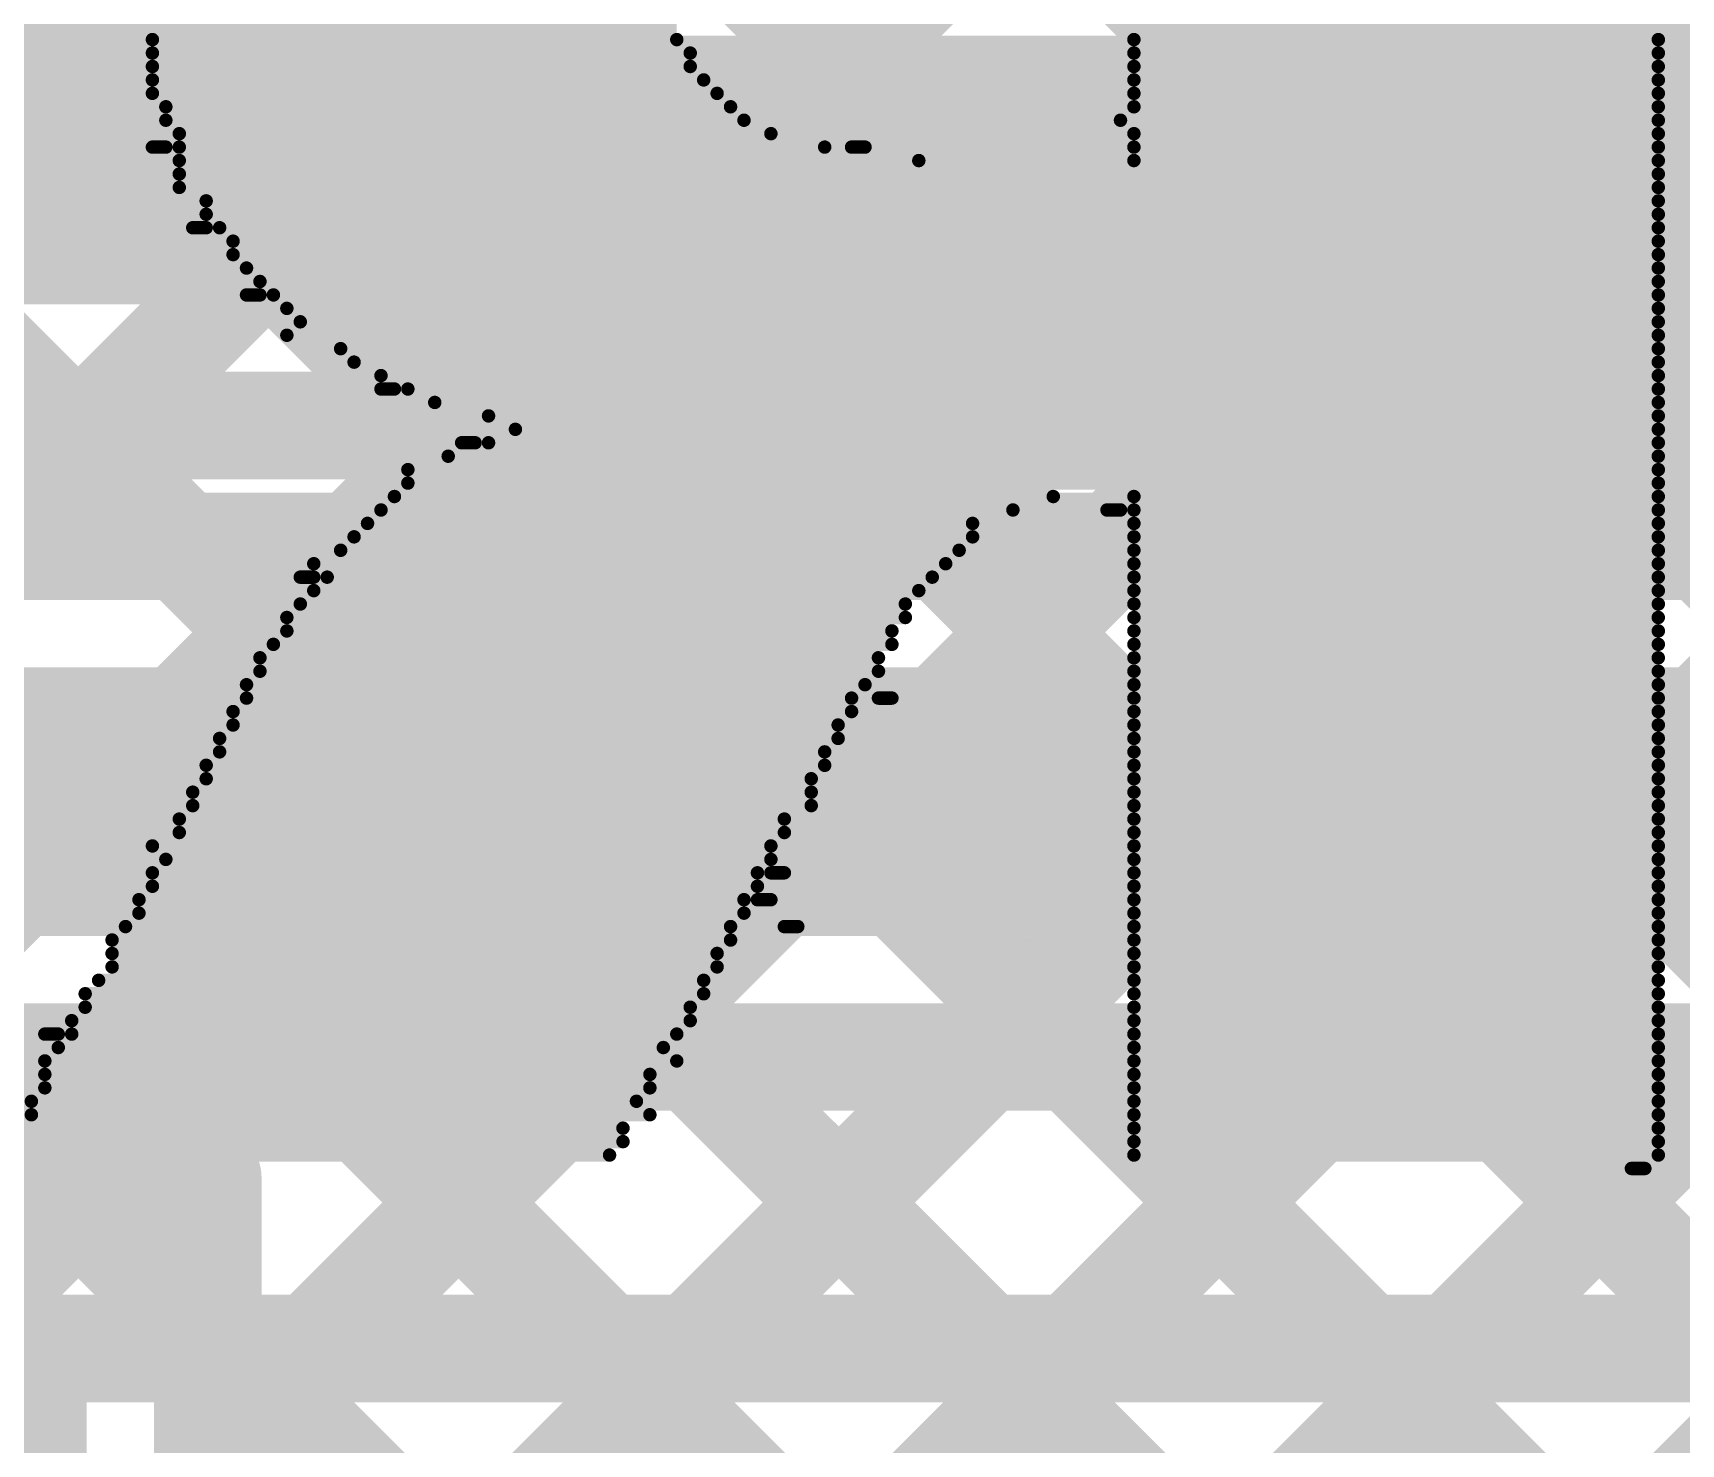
# Model space of a CAD drawing. Header units: millimetres. Extents: x -0.08 to 7.12, y -0.08 to 3.98.
# Drawn here: x 3.4724 to 3.5949, y 2.4042 to 2.5092 of the extents above; entities that cross this region are included whole.
import ezdxf

# ---------------------------------------------------------------- set-up
doc = ezdxf.new("R2010")
doc.units = ezdxf.units.MM
doc.header["$MEASUREMENT"] = 0
for name, color, linetype in [('BottomLayer', 5, 'Continuous'), ('BottomOverlay', 54, 'Continuous'), ('BottomSolder', 6, 'Continuous'), ('TopLayer', 1, 'Continuous'), ('TopSolder', 216, 'Continuous')]:
    doc.layers.add(name, color=color, linetype=linetype)

msp = doc.modelspace()

# ---------------------------------------------------------------- hatches: boundary and pattern name
at = {"layer": 'BottomSolder'}
h = msp.add_hatch(color=6, dxfattribs=at)
edge = h.paths.add_edge_path()
edge.add_arc((3.45956, 2.38982), 0.01581, 0, 360)
at = {"layer": 'TopLayer'}
msp.add_hatch(color=1, dxfattribs=at).paths.add_polyline_path([(3.30936, 2.362), (3.47636, 2.362), (3.47636, 2.415), (3.30936, 2.415)])
at = {"layer": 'TopSolder'}
h = msp.add_hatch(color=216, dxfattribs=at)
edge = h.paths.add_edge_path()
edge.add_arc((3.45956, 2.38982), 0.01581, 0, 360)

# ---------------------------------------------------------------- linework, layer by layer
at = {"layer": 'BottomLayer', "const_width": 0.008}
for points in [[(3.30139, 2.59651), (3.48658, 2.41132)], [(3.32968, 2.59651), (3.51487, 2.41132)], [(3.35796, 2.59651), (3.54315, 2.41132)], [(3.38001, 2.41132), (3.5652, 2.59651)], [(3.38625, 2.59651), (3.57143, 2.41132)], [(3.4083, 2.41132), (3.59348, 2.59651)], [(3.41453, 2.59651), (3.59972, 2.41132)], [(3.43658, 2.41132), (3.62177, 2.59651)], [(3.44282, 2.59651), (3.628, 2.41132)], [(3.46486, 2.41132), (3.65005, 2.59651)], [(3.4711, 2.59651), (3.65629, 2.41132)], [(3.49315, 2.41132), (3.67834, 2.59651)], [(3.49938, 2.59651), (3.68457, 2.41132)], [(3.52143, 2.41132), (3.70662, 2.59651)], [(3.54972, 2.41132), (3.7349, 2.59651)], [(3.578, 2.41132), (3.76319, 2.59651)], [(3.45956, 2.41132), (4.59563, 2.41132)]]:
    msp.add_lwpolyline(points, dxfattribs=at)
at = {"layer": 'BottomLayer', "const_width": 0.004}
for points in [[(3.48458, 2.41132, 1), (3.48858, 2.41132, 1)], [(3.49115, 2.41132, 1), (3.49515, 2.41132, 1)], [(3.51287, 2.41132, 1), (3.51687, 2.41132, 1)], [(3.51943, 2.41132, 1), (3.52343, 2.41132, 1)], [(3.54115, 2.41132, 1), (3.54515, 2.41132, 1)], [(3.54772, 2.41132, 1), (3.55172, 2.41132, 1)], [(3.56943, 2.41132, 1), (3.57343, 2.41132, 1)], [(3.576, 2.41132, 1), (3.58, 2.41132, 1)]]:
    msp.add_lwpolyline(points, format="xyb", close=True, dxfattribs=at)
at = {"layer": 'BottomOverlay', "const_width": 0.001}
for points in [[(3.48124, 2.50971), (3.52024, 2.50971)], [(3.48124, 2.50871), (3.52024, 2.50871)], [(3.55424, 2.50971), (3.59324, 2.50971)], [(3.55424, 2.50871), (3.59324, 2.50871)], [(3.48124, 2.50771), (3.52124, 2.50771)], [(3.55424, 2.50771), (3.59324, 2.50771)], [(3.48124, 2.50671), (3.52124, 2.50671)], [(3.55424, 2.50671), (3.59324, 2.50671)], [(3.48124, 2.50571), (3.52224, 2.50571)], [(3.55424, 2.50571), (3.59324, 2.50571)], [(3.48124, 2.50471), (3.52324, 2.50471)], [(3.48224, 2.50371), (3.52424, 2.50371)], [(3.55424, 2.50471), (3.59324, 2.50471)], [(3.55424, 2.50371), (3.59324, 2.50371)], [(3.48224, 2.50271), (3.52524, 2.50271)], [(3.55324, 2.50271), (3.59324, 2.50271)], [(3.48324, 2.50171), (3.52724, 2.50171)], [(3.55424, 2.50171), (3.59324, 2.50171)], [(3.48124, 2.50071), (3.48224, 2.50071)], [(3.48324, 2.50071), (3.53124, 2.50071)], [(3.53324, 2.50071), (3.53424, 2.50071)], [(3.55424, 2.50071), (3.59324, 2.50071)], [(3.48324, 2.49971), (3.53824, 2.49971)], [(3.55424, 2.49971), (3.59324, 2.49971)], [(3.48324, 2.49871), (3.59324, 2.49871)], [(3.48324, 2.49771), (3.59324, 2.49771)], [(3.48524, 2.49671), (3.59324, 2.49671)], [(3.48524, 2.49571), (3.59324, 2.49571)], [(3.48424, 2.49471), (3.48524, 2.49471)], [(3.48624, 2.49471), (3.59324, 2.49471)], [(3.48724, 2.49371), (3.59324, 2.49371)], [(3.48724, 2.49271), (3.59324, 2.49271)], [(3.48824, 2.49171), (3.59324, 2.49171)], [(3.48924, 2.49071), (3.59324, 2.49071)], [(3.48824, 2.48971), (3.48924, 2.48971)], [(3.49024, 2.48971), (3.59324, 2.48971)], [(3.49124, 2.48871), (3.59324, 2.48871)], [(3.49124, 2.48671), (3.59324, 2.48671)], [(3.49224, 2.48771), (3.59324, 2.48771)], [(3.49524, 2.48571), (3.59324, 2.48571)], [(3.49624, 2.48471), (3.59324, 2.48471)], [(3.49824, 2.48371), (3.59324, 2.48371)], [(3.49824, 2.48271), (3.49924, 2.48271)], [(3.50024, 2.48271), (3.59324, 2.48271)], [(3.50224, 2.48171), (3.59324, 2.48171)], [(3.50624, 2.48071), (3.59324, 2.48071)], [(3.50824, 2.47971), (3.59324, 2.47971)], [(3.50424, 2.47871), (3.50524, 2.47871)], [(3.50624, 2.47871), (3.59324, 2.47871)], [(3.50324, 2.47771), (3.59324, 2.47771)], [(3.50024, 2.47671), (3.59324, 2.47671)], [(3.50024, 2.47571), (3.59324, 2.47571)], [(3.49924, 2.47471), (3.54824, 2.47471)], [(3.55424, 2.47471), (3.59324, 2.47471)], [(3.49824, 2.47371), (3.54524, 2.47371)], [(3.55224, 2.47371), (3.55324, 2.47371)], [(3.55424, 2.47371), (3.59324, 2.47371)], [(3.49724, 2.47271), (3.54224, 2.47271)], [(3.55424, 2.47271), (3.59324, 2.47271)], [(3.49524, 2.47071), (3.54124, 2.47071)], [(3.49624, 2.47171), (3.54224, 2.47171)], [(3.55424, 2.47171), (3.59324, 2.47171)], [(3.55424, 2.47071), (3.59324, 2.47071)], [(3.49324, 2.46971), (3.54024, 2.46971)], [(3.55424, 2.46971), (3.59324, 2.46971)], [(3.49224, 2.46871), (3.49324, 2.46871)], [(3.49424, 2.46871), (3.53924, 2.46871)], [(3.55424, 2.46871), (3.59324, 2.46871)], [(3.49324, 2.46771), (3.53824, 2.46771)], [(3.55424, 2.46771), (3.59324, 2.46771)], [(3.49124, 2.46571), (3.53724, 2.46571)], [(3.49224, 2.46671), (3.53724, 2.46671)], [(3.55424, 2.46671), (3.59324, 2.46671)], [(3.55424, 2.46571), (3.59324, 2.46571)], [(3.49124, 2.46471), (3.53624, 2.46471)], [(3.55424, 2.46471), (3.59324, 2.46471)], [(3.49024, 2.46371), (3.53624, 2.46371)], [(3.55424, 2.46371), (3.59324, 2.46371)], [(3.48924, 2.46271), (3.53524, 2.46271)], [(3.55424, 2.46271), (3.59324, 2.46271)], [(3.48924, 2.46171), (3.53524, 2.46171)], [(3.55424, 2.46171), (3.59324, 2.46171)], [(3.48824, 2.46071), (3.53424, 2.46071)], [(3.48824, 2.45971), (3.53324, 2.45971)], [(3.53524, 2.45971), (3.53624, 2.45971)], [(3.55424, 2.46071), (3.59324, 2.46071)], [(3.55424, 2.45971), (3.59324, 2.45971)], [(3.48724, 2.45871), (3.53324, 2.45871)], [(3.55424, 2.45871), (3.59324, 2.45871)], [(3.48724, 2.45771), (3.53224, 2.45771)], [(3.55424, 2.45771), (3.59324, 2.45771)], [(3.48624, 2.45671), (3.53224, 2.45671)], [(3.55424, 2.45671), (3.59324, 2.45671)], [(3.48524, 2.45471), (3.53124, 2.45471)], [(3.48624, 2.45571), (3.53124, 2.45571)], [(3.55424, 2.45571), (3.59324, 2.45571)], [(3.55424, 2.45471), (3.59324, 2.45471)], [(3.48524, 2.45371), (3.53024, 2.45371)], [(3.55424, 2.45371), (3.59324, 2.45371)], [(3.48424, 2.45271), (3.53024, 2.45271)], [(3.55424, 2.45271), (3.59324, 2.45271)], [(3.48424, 2.45171), (3.53024, 2.45171)], [(3.55424, 2.45171), (3.59324, 2.45171)], [(3.48324, 2.45071), (3.52824, 2.45071)], [(3.55424, 2.45071), (3.59324, 2.45071)], [(3.48124, 2.44871), (3.52724, 2.44871)], [(3.48324, 2.44971), (3.52824, 2.44971)], [(3.55424, 2.44971), (3.59324, 2.44971)], [(3.55424, 2.44871), (3.59324, 2.44871)], [(3.48224, 2.44771), (3.52724, 2.44771)], [(3.55424, 2.44771), (3.59324, 2.44771)], [(3.48124, 2.44671), (3.52624, 2.44671)], [(3.52724, 2.44671), (3.52824, 2.44671)], [(3.55424, 2.44671), (3.59324, 2.44671)], [(3.48124, 2.44571), (3.52624, 2.44571)], [(3.55424, 2.44571), (3.59324, 2.44571)], [(3.48024, 2.44471), (3.52524, 2.44471)], [(3.48024, 2.44371), (3.52524, 2.44371)], [(3.52624, 2.44471), (3.52724, 2.44471)], [(3.55424, 2.44471), (3.59324, 2.44471)], [(3.55424, 2.44371), (3.59324, 2.44371)], [(3.47924, 2.44271), (3.52424, 2.44271)], [(3.52824, 2.44271), (3.52924, 2.44271)], [(3.55424, 2.44271), (3.59324, 2.44271)], [(3.47824, 2.44171), (3.52424, 2.44171)], [(3.55424, 2.44171), (3.59324, 2.44171)], [(3.47824, 2.44071), (3.52324, 2.44071)], [(3.55424, 2.44071), (3.59324, 2.44071)], [(3.47824, 2.43971), (3.52324, 2.43971)], [(3.55424, 2.43971), (3.59324, 2.43971)], [(3.47624, 2.43771), (3.52224, 2.43771)], [(3.47724, 2.43871), (3.52224, 2.43871)], [(3.55424, 2.43871), (3.59324, 2.43871)], [(3.55424, 2.43771), (3.59324, 2.43771)], [(3.47624, 2.43671), (3.52124, 2.43671)], [(3.55424, 2.43671), (3.59324, 2.43671)], [(3.47524, 2.43571), (3.52124, 2.43571)], [(3.55424, 2.43571), (3.59324, 2.43571)], [(3.47324, 2.43471), (3.47424, 2.43471)], [(3.47524, 2.43471), (3.52024, 2.43471)], [(3.55424, 2.43471), (3.59324, 2.43471)], [(3.47324, 2.43271), (3.52024, 2.43271)], [(3.47424, 2.43371), (3.51924, 2.43371)], [(3.55424, 2.43371), (3.59324, 2.43371)], [(3.55424, 2.43271), (3.59324, 2.43271)], [(3.47324, 2.43171), (3.51824, 2.43171)], [(3.55424, 2.43171), (3.59324, 2.43171)], [(3.47324, 2.43071), (3.51824, 2.43071)], [(3.55424, 2.43071), (3.59324, 2.43071)], [(3.47224, 2.42971), (3.51724, 2.42971)], [(3.55424, 2.42971), (3.59324, 2.42971)], [(3.47124, 2.42771), (3.51624, 2.42771)], [(3.47224, 2.42871), (3.51824, 2.42871)], [(3.55424, 2.42871), (3.59324, 2.42871)], [(3.55424, 2.42771), (3.59324, 2.42771)], [(3.47124, 2.42671), (3.51624, 2.42671)], [(3.55424, 2.42671), (3.59324, 2.42671)], [(3.47124, 2.42571), (3.51524, 2.42571)], [(3.55424, 2.42571), (3.59324, 2.42571)], [(3.59124, 2.42471), (3.59224, 2.42471)]]:
    msp.add_lwpolyline(points, dxfattribs=at)
at = {"layer": 'BottomOverlay', "const_width": 0.0005}
for points in [[(3.48099, 2.50871, 1), (3.48149, 2.50871, 1)], [(3.51999, 2.50871, 1), (3.52049, 2.50871, 1)], [(3.55399, 2.50871, 1), (3.55449, 2.50871, 1)], [(3.59299, 2.50871, 1), (3.59349, 2.50871, 1)], [(3.48099, 2.50771, 1), (3.48149, 2.50771, 1)], [(3.52099, 2.50771, 1), (3.52149, 2.50771, 1)], [(3.55399, 2.50771, 1), (3.55449, 2.50771, 1)], [(3.59299, 2.50771, 1), (3.59349, 2.50771, 1)], [(3.48099, 2.50671, 1), (3.48149, 2.50671, 1)], [(3.52099, 2.50671, 1), (3.52149, 2.50671, 1)], [(3.55399, 2.50671, 1), (3.55449, 2.50671, 1)], [(3.59299, 2.50671, 1), (3.59349, 2.50671, 1)], [(3.48099, 2.50571, 1), (3.48149, 2.50571, 1)], [(3.52199, 2.50571, 1), (3.52249, 2.50571, 1)], [(3.55399, 2.50571, 1), (3.55449, 2.50571, 1)], [(3.59299, 2.50571, 1), (3.59349, 2.50571, 1)], [(3.48099, 2.50471, 1), (3.48149, 2.50471, 1)], [(3.48199, 2.50371, 1), (3.48249, 2.50371, 1)], [(3.52299, 2.50471, 1), (3.52349, 2.50471, 1)], [(3.52399, 2.50371, 1), (3.52449, 2.50371, 1)], [(3.55399, 2.50471, 1), (3.55449, 2.50471, 1)], [(3.55399, 2.50371, 1), (3.55449, 2.50371, 1)], [(3.59299, 2.50471, 1), (3.59349, 2.50471, 1)], [(3.59299, 2.50371, 1), (3.59349, 2.50371, 1)], [(3.48199, 2.50271, 1), (3.48249, 2.50271, 1)], [(3.52499, 2.50271, 1), (3.52549, 2.50271, 1)], [(3.55299, 2.50271, 1), (3.55349, 2.50271, 1)], [(3.59299, 2.50271, 1), (3.59349, 2.50271, 1)], [(3.48299, 2.50171, 1), (3.48349, 2.50171, 1)], [(3.52699, 2.50171, 1), (3.52749, 2.50171, 1)], [(3.55399, 2.50171, 1), (3.55449, 2.50171, 1)], [(3.59299, 2.50171, 1), (3.59349, 2.50171, 1)], [(3.48099, 2.50071, 1), (3.48149, 2.50071, 1)], [(3.48199, 2.50071, 1), (3.48249, 2.50071, 1)], [(3.48299, 2.50071, 1), (3.48349, 2.50071, 1)], [(3.53099, 2.50071, 1), (3.53149, 2.50071, 1)], [(3.53299, 2.50071, 1), (3.53349, 2.50071, 1)], [(3.53399, 2.50071, 1), (3.53449, 2.50071, 1)], [(3.55399, 2.50071, 1), (3.55449, 2.50071, 1)], [(3.59299, 2.50071, 1), (3.59349, 2.50071, 1)], [(3.48299, 2.49971, 1), (3.48349, 2.49971, 1)], [(3.53799, 2.49971, 1), (3.53849, 2.49971, 1)], [(3.55399, 2.49971, 1), (3.55449, 2.49971, 1)], [(3.59299, 2.49971, 1), (3.59349, 2.49971, 1)], [(3.48299, 2.49871, 1), (3.48349, 2.49871, 1)], [(3.48299, 2.49771, 1), (3.48349, 2.49771, 1)], [(3.59299, 2.49871, 1), (3.59349, 2.49871, 1)], [(3.59299, 2.49771, 1), (3.59349, 2.49771, 1)], [(3.48499, 2.49671, 1), (3.48549, 2.49671, 1)], [(3.59299, 2.49671, 1), (3.59349, 2.49671, 1)], [(3.48499, 2.49571, 1), (3.48549, 2.49571, 1)], [(3.59299, 2.49571, 1), (3.59349, 2.49571, 1)], [(3.48399, 2.49471, 1), (3.48449, 2.49471, 1)], [(3.48499, 2.49471, 1), (3.48549, 2.49471, 1)], [(3.48599, 2.49471, 1), (3.48649, 2.49471, 1)], [(3.59299, 2.49471, 1), (3.59349, 2.49471, 1)], [(3.48699, 2.49371, 1), (3.48749, 2.49371, 1)], [(3.48699, 2.49271, 1), (3.48749, 2.49271, 1)], [(3.59299, 2.49371, 1), (3.59349, 2.49371, 1)], [(3.59299, 2.49271, 1), (3.59349, 2.49271, 1)], [(3.48799, 2.49171, 1), (3.48849, 2.49171, 1)], [(3.59299, 2.49171, 1), (3.59349, 2.49171, 1)], [(3.48899, 2.49071, 1), (3.48949, 2.49071, 1)], [(3.59299, 2.49071, 1), (3.59349, 2.49071, 1)], [(3.48799, 2.48971, 1), (3.48849, 2.48971, 1)], [(3.48899, 2.48971, 1), (3.48949, 2.48971, 1)], [(3.48999, 2.48971, 1), (3.49049, 2.48971, 1)], [(3.59299, 2.48971, 1), (3.59349, 2.48971, 1)], [(3.49099, 2.48871, 1), (3.49149, 2.48871, 1)], [(3.59299, 2.48871, 1), (3.59349, 2.48871, 1)], [(3.49099, 2.48671, 1), (3.49149, 2.48671, 1)], [(3.49199, 2.48771, 1), (3.49249, 2.48771, 1)], [(3.59299, 2.48771, 1), (3.59349, 2.48771, 1)], [(3.59299, 2.48671, 1), (3.59349, 2.48671, 1)], [(3.49499, 2.48571, 1), (3.49549, 2.48571, 1)], [(3.59299, 2.48571, 1), (3.59349, 2.48571, 1)], [(3.49599, 2.48471, 1), (3.49649, 2.48471, 1)], [(3.59299, 2.48471, 1), (3.59349, 2.48471, 1)], [(3.49799, 2.48371, 1), (3.49849, 2.48371, 1)], [(3.59299, 2.48371, 1), (3.59349, 2.48371, 1)], [(3.49799, 2.48271, 1), (3.49849, 2.48271, 1)], [(3.49899, 2.48271, 1), (3.49949, 2.48271, 1)], [(3.49999, 2.48271, 1), (3.50049, 2.48271, 1)], [(3.50199, 2.48171, 1), (3.50249, 2.48171, 1)], [(3.59299, 2.48271, 1), (3.59349, 2.48271, 1)], [(3.59299, 2.48171, 1), (3.59349, 2.48171, 1)], [(3.50599, 2.48071, 1), (3.50649, 2.48071, 1)], [(3.59299, 2.48071, 1), (3.59349, 2.48071, 1)], [(3.50799, 2.47971, 1), (3.50849, 2.47971, 1)], [(3.59299, 2.47971, 1), (3.59349, 2.47971, 1)], [(3.50399, 2.47871, 1), (3.50449, 2.47871, 1)], [(3.50499, 2.47871, 1), (3.50549, 2.47871, 1)], [(3.50599, 2.47871, 1), (3.50649, 2.47871, 1)], [(3.59299, 2.47871, 1), (3.59349, 2.47871, 1)], [(3.50299, 2.47771, 1), (3.50349, 2.47771, 1)], [(3.59299, 2.47771, 1), (3.59349, 2.47771, 1)], [(3.49999, 2.47671, 1), (3.50049, 2.47671, 1)], [(3.49999, 2.47571, 1), (3.50049, 2.47571, 1)], [(3.59299, 2.47671, 1), (3.59349, 2.47671, 1)], [(3.59299, 2.47571, 1), (3.59349, 2.47571, 1)], [(3.49899, 2.47471, 1), (3.49949, 2.47471, 1)], [(3.54799, 2.47471, 1), (3.54849, 2.47471, 1)], [(3.55399, 2.47471, 1), (3.55449, 2.47471, 1)], [(3.59299, 2.47471, 1), (3.59349, 2.47471, 1)], [(3.49799, 2.47371, 1), (3.49849, 2.47371, 1)], [(3.54499, 2.47371, 1), (3.54549, 2.47371, 1)], [(3.55199, 2.47371, 1), (3.55249, 2.47371, 1)], [(3.55299, 2.47371, 1), (3.55349, 2.47371, 1)], [(3.55399, 2.47371, 1), (3.55449, 2.47371, 1)], [(3.59299, 2.47371, 1), (3.59349, 2.47371, 1)], [(3.49699, 2.47271, 1), (3.49749, 2.47271, 1)], [(3.54199, 2.47271, 1), (3.54249, 2.47271, 1)], [(3.55399, 2.47271, 1), (3.55449, 2.47271, 1)], [(3.59299, 2.47271, 1), (3.59349, 2.47271, 1)], [(3.49499, 2.47071, 1), (3.49549, 2.47071, 1)], [(3.49599, 2.47171, 1), (3.49649, 2.47171, 1)], [(3.54099, 2.47071, 1), (3.54149, 2.47071, 1)], [(3.54199, 2.47171, 1), (3.54249, 2.47171, 1)], [(3.55399, 2.47171, 1), (3.55449, 2.47171, 1)], [(3.55399, 2.47071, 1), (3.55449, 2.47071, 1)], [(3.59299, 2.47171, 1), (3.59349, 2.47171, 1)], [(3.59299, 2.47071, 1), (3.59349, 2.47071, 1)], [(3.49299, 2.46971, 1), (3.49349, 2.46971, 1)], [(3.53999, 2.46971, 1), (3.54049, 2.46971, 1)], [(3.55399, 2.46971, 1), (3.55449, 2.46971, 1)], [(3.59299, 2.46971, 1), (3.59349, 2.46971, 1)], [(3.49199, 2.46871, 1), (3.49249, 2.46871, 1)], [(3.49299, 2.46871, 1), (3.49349, 2.46871, 1)], [(3.49399, 2.46871, 1), (3.49449, 2.46871, 1)], [(3.53899, 2.46871, 1), (3.53949, 2.46871, 1)], [(3.55399, 2.46871, 1), (3.55449, 2.46871, 1)], [(3.59299, 2.46871, 1), (3.59349, 2.46871, 1)], [(3.49299, 2.46771, 1), (3.49349, 2.46771, 1)], [(3.53799, 2.46771, 1), (3.53849, 2.46771, 1)], [(3.55399, 2.46771, 1), (3.55449, 2.46771, 1)], [(3.59299, 2.46771, 1), (3.59349, 2.46771, 1)], [(3.49099, 2.46571, 1), (3.49149, 2.46571, 1)], [(3.49199, 2.46671, 1), (3.49249, 2.46671, 1)], [(3.53699, 2.46671, 1), (3.53749, 2.46671, 1)], [(3.53699, 2.46571, 1), (3.53749, 2.46571, 1)], [(3.55399, 2.46671, 1), (3.55449, 2.46671, 1)], [(3.55399, 2.46571, 1), (3.55449, 2.46571, 1)], [(3.59299, 2.46671, 1), (3.59349, 2.46671, 1)], [(3.59299, 2.46571, 1), (3.59349, 2.46571, 1)], [(3.49099, 2.46471, 1), (3.49149, 2.46471, 1)], [(3.53599, 2.46471, 1), (3.53649, 2.46471, 1)], [(3.55399, 2.46471, 1), (3.55449, 2.46471, 1)], [(3.59299, 2.46471, 1), (3.59349, 2.46471, 1)], [(3.48999, 2.46371, 1), (3.49049, 2.46371, 1)], [(3.53599, 2.46371, 1), (3.53649, 2.46371, 1)], [(3.55399, 2.46371, 1), (3.55449, 2.46371, 1)], [(3.59299, 2.46371, 1), (3.59349, 2.46371, 1)], [(3.48899, 2.46271, 1), (3.48949, 2.46271, 1)], [(3.53499, 2.46271, 1), (3.53549, 2.46271, 1)], [(3.55399, 2.46271, 1), (3.55449, 2.46271, 1)], [(3.59299, 2.46271, 1), (3.59349, 2.46271, 1)], [(3.48899, 2.46171, 1), (3.48949, 2.46171, 1)], [(3.53499, 2.46171, 1), (3.53549, 2.46171, 1)], [(3.55399, 2.46171, 1), (3.55449, 2.46171, 1)], [(3.59299, 2.46171, 1), (3.59349, 2.46171, 1)], [(3.48799, 2.46071, 1), (3.48849, 2.46071, 1)], [(3.48799, 2.45971, 1), (3.48849, 2.45971, 1)], [(3.53299, 2.45971, 1), (3.53349, 2.45971, 1)], [(3.53399, 2.46071, 1), (3.53449, 2.46071, 1)], [(3.53499, 2.45971, 1), (3.53549, 2.45971, 1)], [(3.53599, 2.45971, 1), (3.53649, 2.45971, 1)], [(3.55399, 2.46071, 1), (3.55449, 2.46071, 1)], [(3.55399, 2.45971, 1), (3.55449, 2.45971, 1)], [(3.59299, 2.46071, 1), (3.59349, 2.46071, 1)], [(3.59299, 2.45971, 1), (3.59349, 2.45971, 1)], [(3.48699, 2.45871, 1), (3.48749, 2.45871, 1)], [(3.53299, 2.45871, 1), (3.53349, 2.45871, 1)], [(3.55399, 2.45871, 1), (3.55449, 2.45871, 1)], [(3.59299, 2.45871, 1), (3.59349, 2.45871, 1)], [(3.48699, 2.45771, 1), (3.48749, 2.45771, 1)], [(3.53199, 2.45771, 1), (3.53249, 2.45771, 1)], [(3.55399, 2.45771, 1), (3.55449, 2.45771, 1)], [(3.59299, 2.45771, 1), (3.59349, 2.45771, 1)], [(3.48599, 2.45671, 1), (3.48649, 2.45671, 1)], [(3.53199, 2.45671, 1), (3.53249, 2.45671, 1)], [(3.55399, 2.45671, 1), (3.55449, 2.45671, 1)], [(3.59299, 2.45671, 1), (3.59349, 2.45671, 1)], [(3.48499, 2.45471, 1), (3.48549, 2.45471, 1)], [(3.48599, 2.45571, 1), (3.48649, 2.45571, 1)], [(3.53099, 2.45571, 1), (3.53149, 2.45571, 1)], [(3.53099, 2.45471, 1), (3.53149, 2.45471, 1)], [(3.55399, 2.45571, 1), (3.55449, 2.45571, 1)], [(3.55399, 2.45471, 1), (3.55449, 2.45471, 1)], [(3.59299, 2.45571, 1), (3.59349, 2.45571, 1)], [(3.59299, 2.45471, 1), (3.59349, 2.45471, 1)], [(3.48499, 2.45371, 1), (3.48549, 2.45371, 1)], [(3.52999, 2.45371, 1), (3.53049, 2.45371, 1)], [(3.55399, 2.45371, 1), (3.55449, 2.45371, 1)], [(3.59299, 2.45371, 1), (3.59349, 2.45371, 1)], [(3.48399, 2.45271, 1), (3.48449, 2.45271, 1)], [(3.52999, 2.45271, 1), (3.53049, 2.45271, 1)], [(3.55399, 2.45271, 1), (3.55449, 2.45271, 1)], [(3.59299, 2.45271, 1), (3.59349, 2.45271, 1)], [(3.48399, 2.45171, 1), (3.48449, 2.45171, 1)], [(3.52999, 2.45171, 1), (3.53049, 2.45171, 1)], [(3.55399, 2.45171, 1), (3.55449, 2.45171, 1)], [(3.59299, 2.45171, 1), (3.59349, 2.45171, 1)], [(3.48299, 2.45071, 1), (3.48349, 2.45071, 1)], [(3.52799, 2.45071, 1), (3.52849, 2.45071, 1)], [(3.55399, 2.45071, 1), (3.55449, 2.45071, 1)], [(3.59299, 2.45071, 1), (3.59349, 2.45071, 1)], [(3.48099, 2.44871, 1), (3.48149, 2.44871, 1)], [(3.48299, 2.44971, 1), (3.48349, 2.44971, 1)], [(3.52699, 2.44871, 1), (3.52749, 2.44871, 1)], [(3.52799, 2.44971, 1), (3.52849, 2.44971, 1)], [(3.55399, 2.44971, 1), (3.55449, 2.44971, 1)], [(3.55399, 2.44871, 1), (3.55449, 2.44871, 1)], [(3.59299, 2.44971, 1), (3.59349, 2.44971, 1)], [(3.59299, 2.44871, 1), (3.59349, 2.44871, 1)], [(3.48199, 2.44771, 1), (3.48249, 2.44771, 1)], [(3.52699, 2.44771, 1), (3.52749, 2.44771, 1)], [(3.55399, 2.44771, 1), (3.55449, 2.44771, 1)], [(3.59299, 2.44771, 1), (3.59349, 2.44771, 1)], [(3.48099, 2.44671, 1), (3.48149, 2.44671, 1)], [(3.52599, 2.44671, 1), (3.52649, 2.44671, 1)], [(3.52699, 2.44671, 1), (3.52749, 2.44671, 1)], [(3.52799, 2.44671, 1), (3.52849, 2.44671, 1)], [(3.55399, 2.44671, 1), (3.55449, 2.44671, 1)], [(3.59299, 2.44671, 1), (3.59349, 2.44671, 1)], [(3.48099, 2.44571, 1), (3.48149, 2.44571, 1)], [(3.52599, 2.44571, 1), (3.52649, 2.44571, 1)], [(3.55399, 2.44571, 1), (3.55449, 2.44571, 1)], [(3.59299, 2.44571, 1), (3.59349, 2.44571, 1)], [(3.47999, 2.44471, 1), (3.48049, 2.44471, 1)], [(3.47999, 2.44371, 1), (3.48049, 2.44371, 1)], [(3.52499, 2.44471, 1), (3.52549, 2.44471, 1)], [(3.52499, 2.44371, 1), (3.52549, 2.44371, 1)], [(3.52599, 2.44471, 1), (3.52649, 2.44471, 1)], [(3.52699, 2.44471, 1), (3.52749, 2.44471, 1)], [(3.55399, 2.44471, 1), (3.55449, 2.44471, 1)], [(3.55399, 2.44371, 1), (3.55449, 2.44371, 1)], [(3.59299, 2.44471, 1), (3.59349, 2.44471, 1)], [(3.59299, 2.44371, 1), (3.59349, 2.44371, 1)], [(3.47899, 2.44271, 1), (3.47949, 2.44271, 1)], [(3.52399, 2.44271, 1), (3.52449, 2.44271, 1)], [(3.52799, 2.44271, 1), (3.52849, 2.44271, 1)], [(3.52899, 2.44271, 1), (3.52949, 2.44271, 1)], [(3.55399, 2.44271, 1), (3.55449, 2.44271, 1)], [(3.59299, 2.44271, 1), (3.59349, 2.44271, 1)], [(3.47799, 2.44171, 1), (3.47849, 2.44171, 1)], [(3.52399, 2.44171, 1), (3.52449, 2.44171, 1)], [(3.55399, 2.44171, 1), (3.55449, 2.44171, 1)], [(3.59299, 2.44171, 1), (3.59349, 2.44171, 1)], [(3.47799, 2.44071, 1), (3.47849, 2.44071, 1)], [(3.52299, 2.44071, 1), (3.52349, 2.44071, 1)], [(3.55399, 2.44071, 1), (3.55449, 2.44071, 1)], [(3.59299, 2.44071, 1), (3.59349, 2.44071, 1)], [(3.47799, 2.43971, 1), (3.47849, 2.43971, 1)], [(3.52299, 2.43971, 1), (3.52349, 2.43971, 1)], [(3.55399, 2.43971, 1), (3.55449, 2.43971, 1)], [(3.59299, 2.43971, 1), (3.59349, 2.43971, 1)], [(3.47599, 2.43771, 1), (3.47649, 2.43771, 1)], [(3.47699, 2.43871, 1), (3.47749, 2.43871, 1)], [(3.52199, 2.43871, 1), (3.52249, 2.43871, 1)], [(3.52199, 2.43771, 1), (3.52249, 2.43771, 1)], [(3.55399, 2.43871, 1), (3.55449, 2.43871, 1)], [(3.55399, 2.43771, 1), (3.55449, 2.43771, 1)], [(3.59299, 2.43871, 1), (3.59349, 2.43871, 1)], [(3.59299, 2.43771, 1), (3.59349, 2.43771, 1)], [(3.47599, 2.43671, 1), (3.47649, 2.43671, 1)], [(3.52099, 2.43671, 1), (3.52149, 2.43671, 1)], [(3.55399, 2.43671, 1), (3.55449, 2.43671, 1)], [(3.59299, 2.43671, 1), (3.59349, 2.43671, 1)], [(3.47499, 2.43571, 1), (3.47549, 2.43571, 1)], [(3.52099, 2.43571, 1), (3.52149, 2.43571, 1)], [(3.55399, 2.43571, 1), (3.55449, 2.43571, 1)], [(3.59299, 2.43571, 1), (3.59349, 2.43571, 1)], [(3.47299, 2.43471, 1), (3.47349, 2.43471, 1)], [(3.47399, 2.43471, 1), (3.47449, 2.43471, 1)], [(3.47499, 2.43471, 1), (3.47549, 2.43471, 1)], [(3.51999, 2.43471, 1), (3.52049, 2.43471, 1)], [(3.55399, 2.43471, 1), (3.55449, 2.43471, 1)], [(3.59299, 2.43471, 1), (3.59349, 2.43471, 1)], [(3.47299, 2.43271, 1), (3.47349, 2.43271, 1)], [(3.47399, 2.43371, 1), (3.47449, 2.43371, 1)], [(3.51899, 2.43371, 1), (3.51949, 2.43371, 1)], [(3.51999, 2.43271, 1), (3.52049, 2.43271, 1)], [(3.55399, 2.43371, 1), (3.55449, 2.43371, 1)], [(3.55399, 2.43271, 1), (3.55449, 2.43271, 1)], [(3.59299, 2.43371, 1), (3.59349, 2.43371, 1)], [(3.59299, 2.43271, 1), (3.59349, 2.43271, 1)], [(3.47299, 2.43171, 1), (3.47349, 2.43171, 1)], [(3.51799, 2.43171, 1), (3.51849, 2.43171, 1)], [(3.55399, 2.43171, 1), (3.55449, 2.43171, 1)], [(3.59299, 2.43171, 1), (3.59349, 2.43171, 1)], [(3.47299, 2.43071, 1), (3.47349, 2.43071, 1)], [(3.51799, 2.43071, 1), (3.51849, 2.43071, 1)], [(3.55399, 2.43071, 1), (3.55449, 2.43071, 1)], [(3.59299, 2.43071, 1), (3.59349, 2.43071, 1)], [(3.47199, 2.42971, 1), (3.47249, 2.42971, 1)], [(3.51699, 2.42971, 1), (3.51749, 2.42971, 1)], [(3.55399, 2.42971, 1), (3.55449, 2.42971, 1)], [(3.59299, 2.42971, 1), (3.59349, 2.42971, 1)], [(3.47199, 2.42871, 1), (3.47249, 2.42871, 1)], [(3.51599, 2.42771, 1), (3.51649, 2.42771, 1)], [(3.51799, 2.42871, 1), (3.51849, 2.42871, 1)], [(3.55399, 2.42871, 1), (3.55449, 2.42871, 1)], [(3.55399, 2.42771, 1), (3.55449, 2.42771, 1)], [(3.59299, 2.42871, 1), (3.59349, 2.42871, 1)], [(3.59299, 2.42771, 1), (3.59349, 2.42771, 1)], [(3.51599, 2.42671, 1), (3.51649, 2.42671, 1)], [(3.55399, 2.42671, 1), (3.55449, 2.42671, 1)], [(3.59299, 2.42671, 1), (3.59349, 2.42671, 1)], [(3.51499, 2.42571, 1), (3.51549, 2.42571, 1)], [(3.55399, 2.42571, 1), (3.55449, 2.42571, 1)], [(3.59299, 2.42571, 1), (3.59349, 2.42571, 1)], [(3.59099, 2.42471, 1), (3.59149, 2.42471, 1)], [(3.59199, 2.42471, 1), (3.59249, 2.42471, 1)]]:
    msp.add_lwpolyline(points, format="xyb", close=True, dxfattribs=at)
at = {"layer": 'TopLayer'}
for points, const_width in [([(2.588, 2.499), (4.087, 2.499)], 0.02), ([(2.59587, 2.48), (4.087, 2.48)], 0.008), ([(3.46798, 2.471), (3.47698, 2.48)], 0.008), ([(3.47447, 2.48), (3.48347, 2.471)], 0.008), ([(3.49626, 2.471), (3.50526, 2.48)], 0.008), ([(3.50275, 2.48), (3.51175, 2.471)], 0.008), ([(3.52455, 2.471), (3.53355, 2.48)], 0.008), ([(3.53104, 2.48), (3.54004, 2.471)], 0.008), ([(3.55283, 2.471), (3.56183, 2.48)], 0.008), ([(3.55932, 2.48), (3.56832, 2.471)], 0.008), ([(3.58111, 2.471), (3.59011, 2.48)], 0.008), ([(3.58761, 2.48), (3.59661, 2.471)], 0.008), ([(3.185, 2.471), (4.08036, 2.471)], 0.008), ([(3.185, 2.452), (4.08823, 2.452)], 0.02), ([(3.19287, 2.433), (4.08823, 2.433)], 0.008), ([(3.43346, 2.29506), (3.5714, 2.433)], 0.008), ([(3.4404, 2.27372), (3.59968, 2.433)], 0.008), ([(3.44852, 2.25356), (3.62797, 2.433)], 0.008), ([(3.4649, 2.433), (3.4739, 2.424)], 0.008), ([(3.47755, 2.424), (3.48655, 2.433)], 0.008), ([(3.48536, 2.40353), (3.51483, 2.433)], 0.008), ([(3.48536, 2.37524), (3.54311, 2.433)], 0.008), ([(3.49318, 2.433), (3.63416, 2.29203)], 0.008), ([(3.52147, 2.433), (3.6483, 2.30617)], 0.008), ([(3.54975, 2.433), (3.66244, 2.32031)], 0.008), ([(3.57804, 2.433), (3.67658, 2.33445)], 0.008), ([(3.30036, 2.424), (3.48536, 2.424)], 0.008), ([(3.48536, 2.353), (3.48536, 2.424)], 0.008), ([(3.48536, 2.41254), (3.62001, 2.27788)], 0.008)]:
    msp.add_lwpolyline(points, dxfattribs=dict(at, const_width=const_width))
at = {"layer": 'TopLayer', "const_width": 0.004}
for points in [[(3.47247, 2.48, 1), (3.47647, 2.48, 1)], [(3.47498, 2.48, 1), (3.47898, 2.48, 1)], [(3.50075, 2.48, 1), (3.50475, 2.48, 1)], [(3.50326, 2.48, 1), (3.50726, 2.48, 1)], [(3.52904, 2.48, 1), (3.53304, 2.48, 1)], [(3.53155, 2.48, 1), (3.53555, 2.48, 1)], [(3.55732, 2.48, 1), (3.56132, 2.48, 1)], [(3.55983, 2.48, 1), (3.56383, 2.48, 1)], [(3.58561, 2.48, 1), (3.58961, 2.48, 1)], [(3.58811, 2.48, 1), (3.59211, 2.48, 1)], [(3.48147, 2.471, 1), (3.48547, 2.471, 1)], [(3.49426, 2.471, 1), (3.49826, 2.471, 1)], [(3.50975, 2.471, 1), (3.51375, 2.471, 1)], [(3.52255, 2.471, 1), (3.52655, 2.471, 1)], [(3.53804, 2.471, 1), (3.54204, 2.471, 1)], [(3.55083, 2.471, 1), (3.55483, 2.471, 1)], [(3.56632, 2.471, 1), (3.57032, 2.471, 1)], [(3.57911, 2.471, 1), (3.58311, 2.471, 1)], [(3.59461, 2.471, 1), (3.59861, 2.471, 1)], [(3.48455, 2.433, 1), (3.48855, 2.433, 1)], [(3.49118, 2.433, 1), (3.49518, 2.433, 1)], [(3.51283, 2.433, 1), (3.51683, 2.433, 1)], [(3.51947, 2.433, 1), (3.52347, 2.433, 1)], [(3.54111, 2.433, 1), (3.54511, 2.433, 1)], [(3.54775, 2.433, 1), (3.55175, 2.433, 1)], [(3.5694, 2.433, 1), (3.5734, 2.433, 1)], [(3.57604, 2.433, 1), (3.58004, 2.433, 1)], [(3.4719, 2.424, 1), (3.4759, 2.424, 1)], [(3.47555, 2.424, 1), (3.47955, 2.424, 1)], [(3.48336, 2.424, 1), (3.48736, 2.424, 1)], [(3.48336, 2.424, 1), (3.48736, 2.424, 1)], [(3.48336, 2.41254, 1), (3.48736, 2.41254, 1)], [(3.48336, 2.40353, 1), (3.48736, 2.40353, 1)]]:
    msp.add_lwpolyline(points, format="xyb", close=True, dxfattribs=at)

doc.saveas('drawing.dxf')
